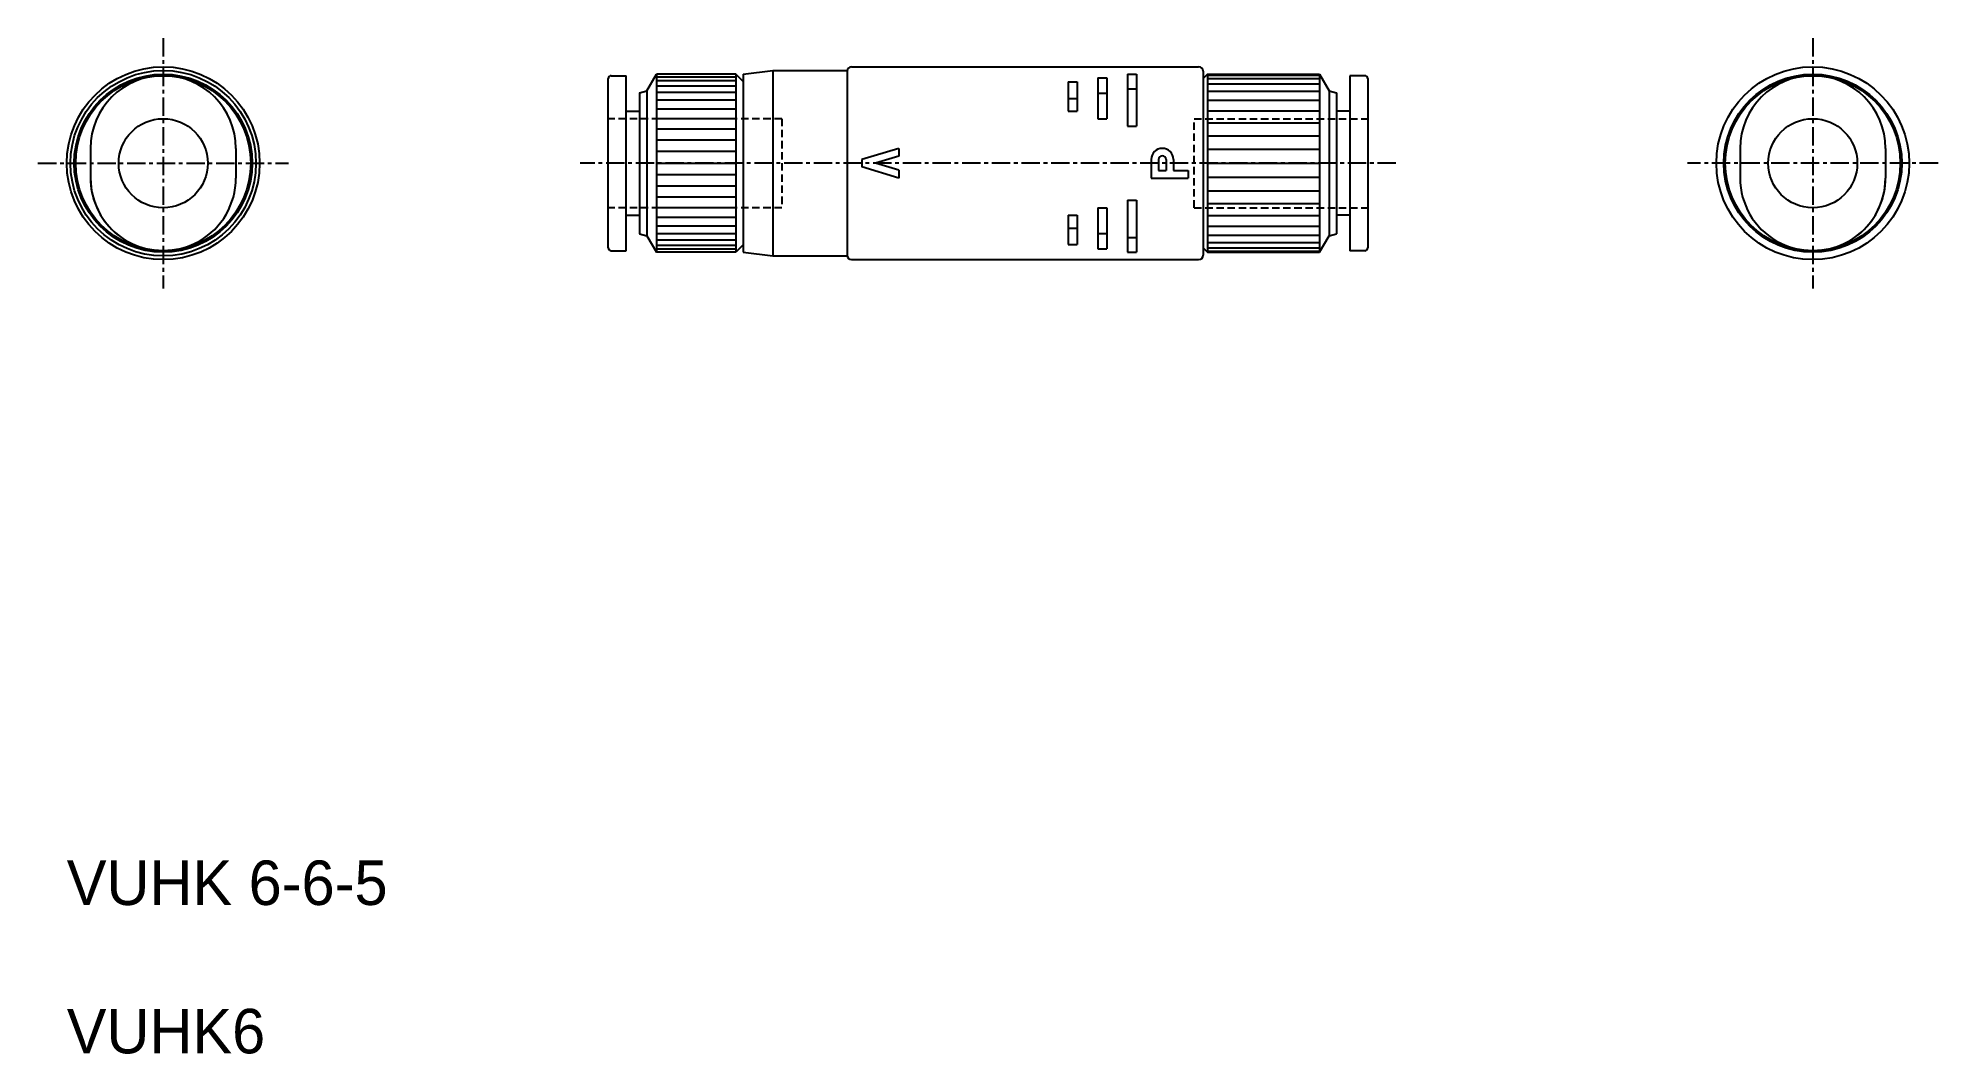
# Model space of a CAD drawing. Extents: x -2 to 126, y 0 to 68.
import ezdxf

# ---------------------------------------------------------------- set-up
doc = ezdxf.new("R2010")
doc.units = 0
doc.linetypes.add('CENTER', pattern=[2, 1.25, -0.25, 0.25, -0.25])
doc.linetypes.add('DASHED', pattern=[0.75, 0.5, -0.25])
doc.layers.get('0').update_dxf_attribs({"linetype": 'CONTINUOUS'})
doc.layers.add('CENTER', color=1, linetype='CENTER')

msp = doc.modelspace()

# ---------------------------------------------------------------- linework, layer by layer
at = {"color": 7, "linetype": 'CONTINUOUS'}
for p, q in [((36.5, 54.3), (36.5, 65.7)), ((36.7, 65.9), (37.7, 65.9)), ((37.7, 54.1), (37.7, 65.9)), ((39.1, 64.88398), (39.74433, 66)), ((39.74434, 66), (39.74434, 54)), ((45.09999, 66), (39.74434, 66)), ((45.09999, 65.79556), (39.74434, 65.79556)), ((45.09999, 65.54327), (39.74434, 65.54327)), ((45.09999, 66), (45.09999, 54)), ((45.6, 65.50001), (45.1, 66.00001)), ((45.6, 66), (47.6, 66.25)), ((45.60001, 66), (45.60001, 54)), ((47.60001, 66.25), (47.60001, 53.75)), ((47.60001, 66.25), (52.60419, 66.25)), ((52.60001, 66.2), (52.60001, 53.8)), ((52.89999, 66.5), (76.3, 66.5)), ((67.5, 65.47723), (67.5, 63.5)), ((67.5, 65.47723), (68.10001, 65.47723)), ((68.10001, 65.47723), (68.10001, 63.5)), ((69.5, 65.76628), (69.5, 63)), ((69.5, 65.76628), (70.10001, 65.76628)), ((70.10001, 65.76628), (70.10001, 63)), ((71.5, 66), (71.5, 62.5)), ((71.5, 66), (72.10001, 66)), ((72.10001, 66), (72.10001, 62.5)), ((76.89998, 66), (76.59999, 65.70001)), ((76.60001, 66.2), (76.60001, 53.8)), ((76.89999, 66.00001), (84.45566, 66.00001)), ((76.89999, 66.00001), (76.89999, 54.00001)), ((76.89999, 65.92613), (84.45566, 65.92613)), ((76.89999, 65.70634), (84.45566, 65.70634)), ((76.89999, 65.34605), (84.45566, 65.34605)), ((84.45566, 66.00001), (84.45566, 54.00001)), ((84.45566, 66.00001), (85.09999, 64.88399)), ((86.5, 65.9), (86.5, 54.10001)), ((87.5, 65.9), (86.5, 65.9)), ((87.69998, 65.7), (87.69998, 54.3)), ((38.60001, 64.75), (39.09999, 64.88397)), ((38.60001, 64.75), (38.60001, 55.25)), ((39.10001, 64.88397), (39.10001, 55.11603)), ((45.09999, 65.19615), (39.74434, 65.19615)), ((45.09999, 64.76012), (39.74434, 64.76012)), ((45.09999, 64.24264), (39.74434, 64.24264)), ((67.5, 64.3715), (68.10001, 64.3715)), ((69.5, 64.72864), (70.10001, 64.72864)), ((71.5, 65.01099), (72.10001, 65.01099)), ((76.89999, 64.8541), (84.45566, 64.8541)), ((76.89999, 64.24265), (84.45566, 64.24265)), ((85.09999, 64.88398), (85.59999, 64.75)), ((85.10001, 64.88398), (85.10001, 55.11603)), ((85.60001, 64.75001), (85.60001, 55.25001)), ((37.7, 63.5), (38.60001, 63.5)), ((45.09999, 63.65257), (39.74434, 63.65257)), ((45.09999, 63), (39.74434, 63)), ((67.5, 63.5), (68.10001, 63.5)), ((69.5, 63), (70.10001, 63)), ((76.89999, 63.52672), (84.45566, 63.52672)), ((86.5, 63.50001), (85.60001, 63.50001)), ((45.09999, 62.2961), (39.74434, 62.2961)), ((45.09999, 61.55292), (39.74434, 61.55292)), ((71.5, 62.5), (72.10001, 62.5)), ((76.89999, 62.72395), (84.45566, 62.72395)), ((76.89999, 61.8541), (84.45566, 61.8541)), ((1.59998, 61), (1.59998, 58.99999)), ((11.39999, 61), (11.39999, 58.99999)), ((45.09999, 60.78316), (39.74434, 60.78316)), ((56.1, 61), (53.6, 60.25)), ((53.60001, 60.25), (53.60001, 59.75)), ((56.10001, 60.47798), (54.50672, 60)), ((56.10001, 61), (56.10001, 60.47798)), ((73.10001, 60.25), (73.10001, 59)), ((73.60001, 60.25), (73.60001, 59.5)), ((74.10001, 60.25), (74.10001, 59.5)), ((74.60001, 60.25), (74.60001, 59.5)), ((76.89999, 60.93861), (84.45566, 60.93861)), ((112.79999, 61), (112.79999, 58.99999)), ((122.6, 61), (122.6, 58.99999)), ((39.74434, 60), (45.09999, 60)), ((45.09999, 59.21684), (39.74434, 59.21684)), ((56.09999, 58.99999), (53.60001, 59.74999)), ((56.1, 59.52201), (54.50671, 59.99999)), ((56.10001, 59.52202), (56.10001, 59)), ((73.10001, 59), (75.60001, 59)), ((73.60001, 59.5), (74.10001, 59.5)), ((74.60001, 59.5), (75.60001, 59.5)), ((75.60001, 59.5), (75.60001, 59)), ((76.89999, 60.00001), (84.45566, 60.00001)), ((76.89999, 59.06139), (84.45566, 59.06139)), ((45.09999, 58.44708), (39.74434, 58.44708)), ((45.09999, 57.7039), (39.74434, 57.7039)), ((76.89999, 58.1459), (84.45566, 58.1459)), ((37.7, 56.5), (38.60001, 56.5)), ((45.09999, 57), (39.74434, 57)), ((67.5, 56.5), (68.10001, 56.5)), ((67.5, 56.5), (67.5, 54.52277)), ((68.10001, 56.5), (68.10001, 54.52277)), ((69.5, 57), (69.5, 54.23372)), ((69.5, 57), (70.10001, 57)), ((70.10001, 57), (70.10001, 54.23372)), ((71.5, 57.5), (71.5, 54)), ((71.5, 57.5), (72.10001, 57.5)), ((72.10001, 57.5), (72.10001, 54)), ((76.89999, 57.27606), (84.45566, 57.27606)), ((76.89999, 56.47329), (84.45566, 56.47329)), ((86.5, 56.50001), (85.60001, 56.50001)), ((38.59999, 55.25), (39.09999, 55.11603)), ((39.1, 55.11603), (39.74433, 54)), ((45.09999, 56.34743), (39.74434, 56.34743)), ((45.09999, 55.75736), (39.74434, 55.75736)), ((45.09999, 55.23988), (39.74434, 55.23988)), ((67.5, 55.6285), (68.10001, 55.6285)), ((69.5, 55.27136), (70.10001, 55.27136)), ((76.89999, 55.75736), (84.45566, 55.75736)), ((76.89999, 55.1459), (84.45566, 55.1459)), ((84.45565, 53.99999), (85.09999, 55.11602)), ((85.09998, 55.11603), (85.59998, 55.25)), ((36.7, 54.1), (37.7, 54.1)), ((45.09999, 54.80385), (39.74434, 54.80385)), ((45.09999, 54.45673), (39.74434, 54.45673)), ((45.09999, 54.20444), (39.74434, 54.20444)), ((45.09999, 54), (39.74434, 54)), ((45.6, 54.49999), (45.1, 53.99999)), ((45.6, 54), (47.6, 53.75)), ((67.5, 54.52277), (68.10001, 54.52277)), ((69.5, 54.23372), (70.10001, 54.23372)), ((71.5, 54.98901), (72.10001, 54.98901)), ((71.5, 54), (72.10001, 54)), ((76.59998, 54.30001), (76.89998, 54.00001)), ((76.89999, 54.65397), (84.45566, 54.65397)), ((76.89999, 54.29366), (84.45566, 54.29366)), ((76.89999, 54.07388), (84.45566, 54.07388)), ((76.89999, 54.00001), (84.45566, 54.00001)), ((87.5, 54.10001), (86.5, 54.10001)), ((47.60001, 53.75), (52.60419, 53.75)), ((52.89999, 53.5), (76.3, 53.5))]:
    msp.add_line(p, q, dxfattribs=at)
at = {"color": 3, "linetype": 'DASHED'}
for p, q in [((48.2, 63), (36.5, 63)), ((48.2, 63), (48.2, 57)), ((76, 63.00001), (87.69998, 63.00001)), ((76, 63), (87.69998, 63)), ((76, 57), (76, 63)), ((48.2, 57), (36.5, 57)), ((76, 57.00001), (87.69998, 57.00001)), ((76, 57), (87.69998, 57))]:
    msp.add_line(p, q, dxfattribs=at)
at = {"color": 7, "linetype": 'CONTINUOUS'}
for centre, radius in [((6.5, 60), 6.5), ((6.5, 59.99999), 6.25), ((6.5, 60), 6), ((6.5, 60), 5.9), ((117.69998, 60), 6.5), ((117.69998, 60), 6), ((117.69998, 60), 5.9), ((6.5, 60), 3), ((117.69998, 60), 3)]:
    msp.add_circle(centre, radius, dxfattribs=at)
for centre, radius, start, end in [((6.5, 61), 4.9, 0, 180), ((36.7, 65.7), 0.2, 90.000004, 180), ((52.89999, 66.2), 0.3, 90, 180), ((76.3, 66.2), 0.3, 0, 90), ((87.5, 65.7), 0.2, 0, 90), ((87.5, 65.7), 0.2, 0, 90), ((117.69998, 61), 4.9, 0, 180), ((73.85001, 60.25), 0.75, 0, 180), ((73.85001, 60.25), 0.25, 0, 180), ((6.5, 59), 4.9, 180, 0.0000084), ((6.5, 59), 4.9, 180, 270.13452), ((117.69998, 59), 4.9, 179.99999, 0), ((117.69998, 59), 4.9, 269.86548, 0), ((36.7, 54.3), 0.2, 180, 270), ((52.89999, 53.8), 0.3, 180, 270), ((76.3, 53.8), 0.3, 270, 0), ((87.5, 54.3), 0.2, 270, 0), ((87.5, 54.3), 0.2, 270, 0)]:
    msp.add_arc(centre, radius, start, end, dxfattribs=at)
at = {"layer": 'CENTER', "color": 1, "linetype": 'CENTER'}
for p, q in [((6.5, 68.43999), (6.5, 51.56)), ((117.69998, 68.43999), (117.69998, 51.56)), ((-1.94, 60), (14.94, 60)), ((89.60001, 60), (34.60001, 60)), ((126.13998, 60), (109.25998, 60))]:
    msp.add_line(p, q, dxfattribs=at)

# ---------------------------------------------------------------- texts
for s, p in [('VUHK 6-6-5', (0, 10)), ('VUHK6', (0, 0))]:
    msp.add_text(s, height=3).set_placement(p)

doc.saveas('drawing.dxf')
